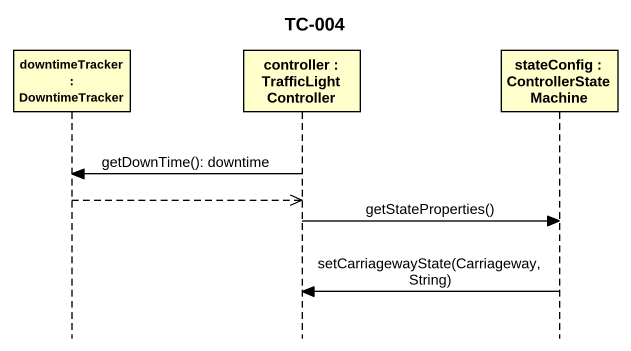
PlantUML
@startuml
title TC-004
hide footbox
participant "downtimeTracker : DowntimeTracker" as downtimeTracker
participant "controller : TrafficLightController" as controller
participant "stateConfig : ControllerStateMachine" as stateConfig

controller -> downtimeTracker : getDownTime(): downtime
downtimeTracker -->> controller
controller -> stateConfig : getStateProperties()
stateConfig -> controller : setCarriagewayState(Carriageway, String)
@enduml
